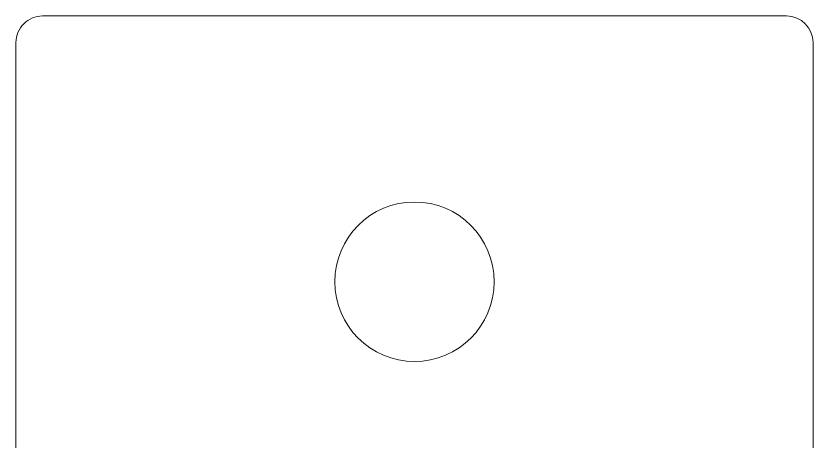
# Model space of a CAD drawing. Header units: millimetres. Extents: x 90 to 6638, y -1 to 4618.
# Drawn here: x 89.79 to 121.94, y 46.1 to 63.23 of the extents above; entities that cross this region are included whole.
import ezdxf

# ---------------------------------------------------------------- set-up
doc = ezdxf.new("R2010")
doc.units = ezdxf.units.MM
doc.layers.get('0').update_dxf_attribs({"lineweight": 9})

msp = doc.modelspace()

# ---------------------------------------------------------------- linework, layer by layer
for p, q in [((120.865, 63.234), (90.865, 63.234)), ((105.865, 63.234), (105.865, 63.234)), ((89.794, 62.162), (89.794, 0.197)), ((121.936, 0.026), (121.936, 62.162))]:
    msp.add_line(p, q)
msp.add_circle((105.865, 52.519), 3.214)
for centre, start, end in [((90.865, 62.162), 90, 180.0005), ((120.865, 62.162), 0, 90)]:
    msp.add_arc(centre, 1.071, start, end)

doc.saveas('drawing.dxf')
